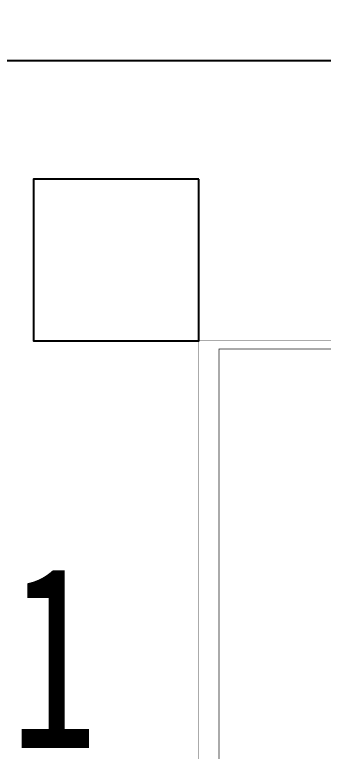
# Model space of a CAD drawing. Extents: x 447413 to 2975780, y -1432727 to 1301644.
# Drawn here: x 2594349 to 2632632, y -933046 to -841597 of the extents above; entities that cross this region are included whole.
import ezdxf

# ---------------------------------------------------------------- set-up
doc = ezdxf.new("R2010")
doc.units = 0
doc.header["$LTSCALE"] = 1000
doc.header["$MEASUREMENT"] = 0
for name, color, linetype in [('图框', 253, 'Continuous'), ('图纸编号', 6, 'Continuous'), ('短柱', 106, 'Continuous')]:
    doc.layers.add(name, color=color, linetype=linetype)
doc.styles.add('宋体', font='', dxfattribs={"height": 35})
doc.styles.get('宋体').set_extended_font_data('SimSun')

# ---------------------------------------------------------------- blocks, each defined once
blk = doc.blocks.new('A$C6B0021A6')
at = {"layer": '图框', "color": 2, "const_width": 40, "elevation": -84000}
blk.add_lwpolyline([(20, 84120), (118920, 84120), (118920, 20), (20, 20)], close=True, dxfattribs=at)
at = {"layer": '图框', "color": 153, "const_width": 58, "elevation": -84000}
blk.add_lwpolyline([(111420, 1020), (2520, 1020), (2520, 83120), (111420, 83120)], close=True, dxfattribs=at)

msp = doc.modelspace()

# ---------------------------------------------------------------- linework, layer by layer
at = {"layer": '短柱'}
for points in [[(2536951.2, -847288.7), (2975779.9, -847288.7), (2975779.9, 995793.9), (2536951.2, 995793.9)], [(2536951.2, -847288.7), (2975779.9, -847288.7), (2975779.9, -1432726.8), (2536951.2, -1432726.8)]]:
    msp.add_lwpolyline(points, close=True, dxfattribs=at)
at = {"layer": '短柱', "elevation": 126000}
msp.add_lwpolyline([(2617198.3, -862004.1), (2596661.9, -862004.1), (2596661.9, -882093.1), (2617198.3, -882093.1)], close=True, dxfattribs=at)

# ---------------------------------------------------------------- block references
msp.add_blockref('A$C6B0021A6', (2617178.3, -966213.1, 210000))

# ---------------------------------------------------------------- texts
at = {"layer": '图纸编号', "color": 6, "style": '宋体', "width": 0.7}
msp.add_text('11', height=22683.54, dxfattribs=at).set_placement((2583017.8, -932635.3, 126000))

doc.saveas('drawing.dxf')
